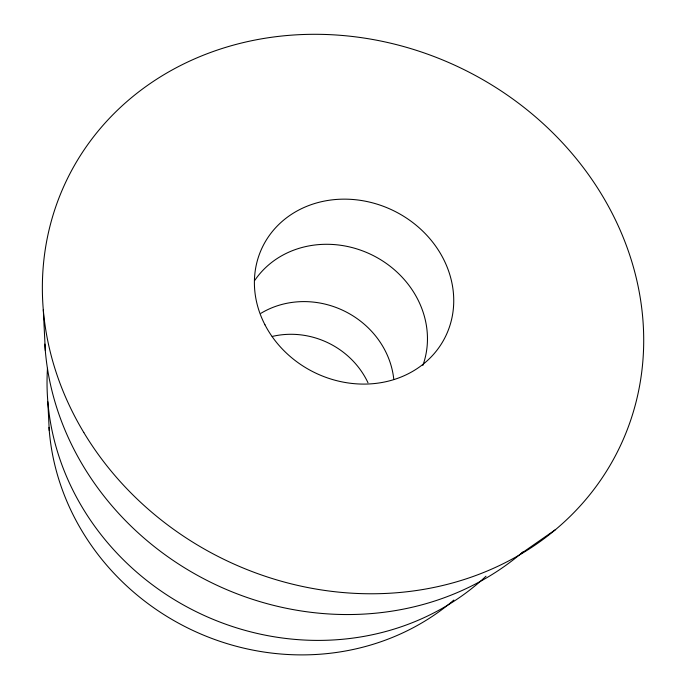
<?xml version="1.0" encoding="UTF-8"?>
<svg xmlns="http://www.w3.org/2000/svg" width="687" height="687" viewBox="0 0 687 687"><rect width="100%" height="100%" fill="white"/><g stroke="black" fill="none" stroke-linecap="round" stroke-linejoin="round"><path stroke-width="1.03" d="M520.445 554.048L555.62 529.54M43.298 309.751L45.308 350.602M47.832 401.766L49.249 430.594M254.8 280.348A94.789 85.214 26.2 0 1 373.17 255.53A94.789 85.214 26.2 0 1 422.849 365.45M522.927 551.936A285.534 257.737 26.2 0 1 224.503 588.682A285.534 257.737 26.2 0 1 44.844 344.084M260.94 313.298A85.841 78.799 26.2 0 1 393.754 379.069M453.867 600.06A243 226.358 26.2 0 1 201.231 634.187A243 226.358 26.2 0 1 49.009 427.383M486.018 576.213A258.389 237.994 26.2 0 1 200.192 613.62A258.389 237.994 26.2 0 1 47.472 368.326M272.198 336.458A80.757 75.003 26.2 0 1 367.992 382.762M264.959 324.796A101.865 90.049 26.2 0 0 437.301 349.777A101.865 90.049 26.2 0 0 359.936 200.278A101.865 90.049 26.2 0 0 264.959 324.796M83.805 432.509A307.055 272.705 26.2 0 0 604.569 474.253A307.055 272.705 26.2 0 0 340.735 35.338A307.055 272.705 26.2 0 0 83.805 432.509"/></g></svg>
